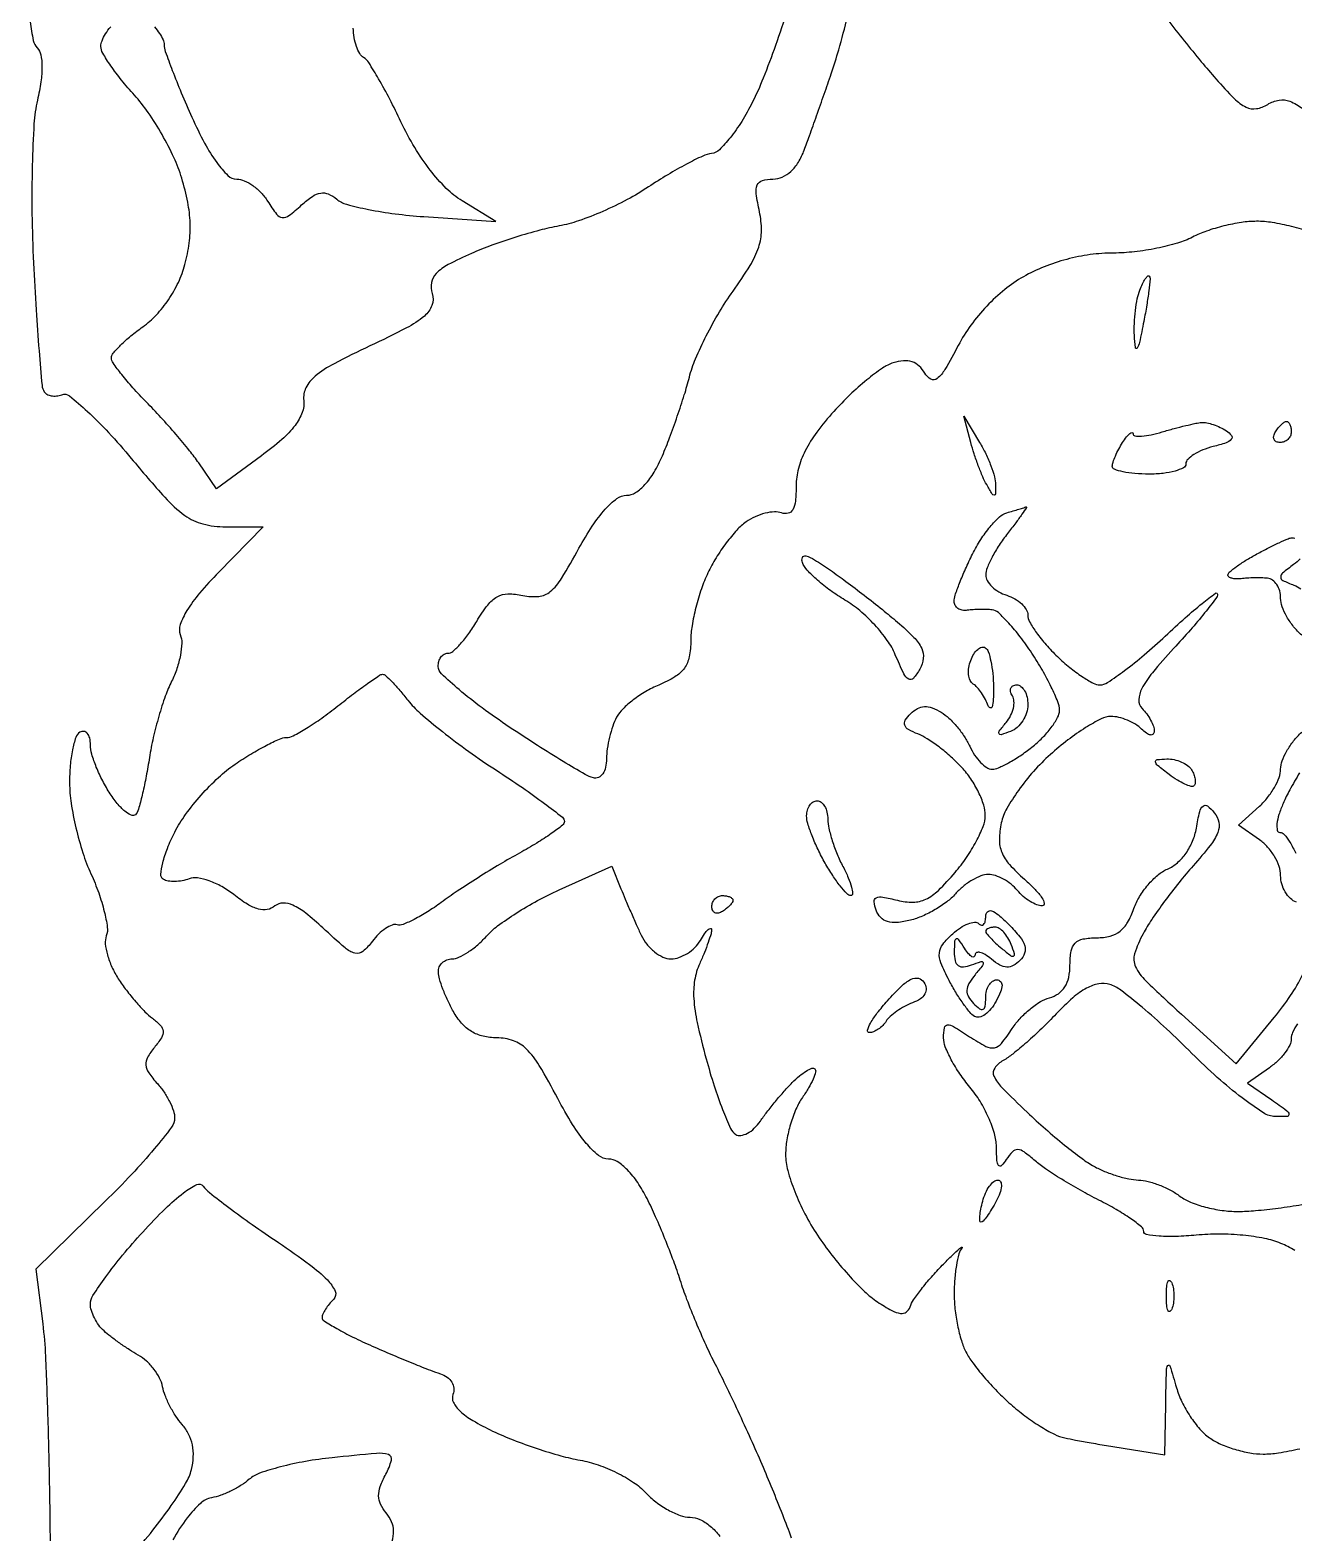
# Model space of a CAD drawing. Extents: x 0 to 102, y 0 to 135.
# Drawn here: x 58.06 to 68.21, y 90.14 to 102.21 of the extents above; entities that cross this region are included whole.
import ezdxf

# ---------------------------------------------------------------- set-up
doc = ezdxf.new("R2010")
doc.units = 0
doc.header["$MEASUREMENT"] = 0

msp = doc.modelspace()

# ---------------------------------------------------------------- linework, layer by layer
for points in [[(64.140188, 102.370387, -0.009469), (64.045718, 102.086085, -0.00959), (63.946752, 101.822301, -0.021834), (63.859668, 101.628218, -0.02263), (63.774383, 101.475991, -0.029128), (63.681978, 101.344947, -0.029553), (63.59487, 101.247904, -0.166235), (63.533044, 101.217981, 0.078828), (63.461447, 101.197499, 0.01267), (63.330948, 101.132633, 0.013734), (63.180021, 101.047397, 0.011672), (63.025444, 100.949424, -0.025426), (62.855529, 100.848169, -0.01877), (62.658269, 100.753116, -0.019068), (62.464569, 100.677236, -0.039782), (62.3079, 100.636277, 0.020911), (62.152036, 100.601749, 0.010998), (61.96143, 100.546564, 0.010923), (61.768353, 100.481366, 0.016507), (61.603627, 100.415475, 0.016946), (61.416568, 100.325711, 0.079314), (61.321049, 100.254653, 0.149955), (61.283389, 100.181462, 0.12181), (61.289137, 100.093026, -0.168853), (61.286555, 99.998182, -0.128433), (61.225953, 99.912797, -0.055591), (61.082248, 99.817196, -0.009568), (60.788054, 99.672601, 0.010743), (60.499902, 99.530134, 0.052164), (60.348083, 99.429602, 0.104487), (60.27468, 99.337606, 0.146419), (60.256544, 99.234708, -0.12076), (60.244413, 99.137417, -0.072543), (60.187374, 99.035262, -0.050544), (60.081091, 98.92233, -0.020673), (59.916228, 98.790807), (59.554957, 98.526268), (59.413123, 98.732984, 0.019455), (59.339405, 98.831941, 0.007709), (59.230866, 98.962229, 0.007616), (59.109227, 99.099461, 0.009473), (58.991844, 99.22311, -0.011529), (58.884804, 99.336797, -0.015929), (58.794487, 99.443942, -0.012485), (58.725495, 99.53592, -0.155892), (58.7124, 99.576899, -0.177759), (58.726063, 99.614115, -0.021473), (58.786332, 99.679249, -0.023376), (58.867692, 99.752719, -0.017243), (58.964085, 99.826494, 0.049783), (59.073317, 99.921962, 0.03973), (59.170948, 100.044277, 0.039087), (59.249601, 100.182904, 0.043757), (59.302295, 100.32704, 0.032562), (59.336833, 100.49925, 0.042446), (59.344541, 100.659747, 0.039806), (59.324969, 100.827101, 0.024112), (59.276719, 101.020735, 0.035455), (59.214398, 101.184662, 0.021199), (59.118702, 101.370023, 0.021166), (59.007187, 101.547382, 0.034173), (58.896209, 101.686904, -0.015283), (58.793428, 101.806556, -0.019535), (58.706645, 101.923099, -0.017774), (58.642517, 102.024155, -0.133258), (58.6278, 102.078395, -0.09853), (58.636742, 102.123329, -0.04148), (58.665077, 102.178324, -0.038942), (58.706144, 102.233884, -0.040949)], [(58.05923, 102.275866, 0.016485), (58.084558, 102.124344, 0.147764), (58.116044, 102.065596, -0.149943), (58.145135, 102.010757, -0.046455), (58.154302, 101.916755, -0.037331), (58.145667, 101.794029, -0.020859), (58.117877, 101.646826, 0.042034), (58.090233, 101.456569, 0.009002), (58.076122, 101.122896, 0.009346), (58.073959, 100.734569, 0.008785), (58.086124, 100.338329, 0.003416), (58.106878, 99.962007, 0.005165), (58.130562, 99.634792, 0.002151), (58.154867, 99.355771, 0.116114), (58.171601, 99.305674, 0.133779), (58.194099, 99.284663, 0.078932), (58.229143, 99.272748, 0.069242), (58.270982, 99.271412, 0.062123), (58.313259, 99.28133, -0.263549), (58.374568, 99.271382, -0.016314), (58.51976, 99.14687, -0.02075), (58.689624, 98.977824, -0.0136), (58.871545, 98.770035, 0.009207), (59.140532, 98.457298, 0.053741), (59.301409, 98.311967, 0.09423), (59.44664, 98.243703, 0.062953), (59.629409, 98.2206), (59.932029, 98.2206), (59.572972, 97.854748, 0.017551), (59.420263, 97.687814, 0.03859), (59.318594, 97.547987, 0.052336), (59.264416, 97.434955, 0.179078), (59.265379, 97.354783, -0.100641), (59.276788, 97.286601, -0.03739), (59.266106, 97.189483, -0.035192), (59.238189, 97.082233, -0.0356), (59.195587, 96.980386, 0.031731), (59.145001, 96.862028, 0.014301), (59.093161, 96.701224, 0.014093), (59.04792, 96.527727, 0.018675), (59.017174, 96.367469, -0.008879), (58.991689, 96.218965, -0.010806), (58.962364, 96.08093, -0.009462), (58.933134, 95.966391, -0.071317), (58.91085, 95.915285, -0.341721), (58.879796, 95.903644, -0.09013), (58.829512, 95.929801, -0.054121), (58.767387, 95.989751, -0.028055), (58.702999, 96.076416, -0.025719), (58.642221, 96.1798, -0.02393), (58.590765, 96.291355, -0.024673), (58.554717, 96.394904, -0.070622), (58.543757, 96.470143, 0.055576), (58.537435, 96.52503, 0.119556), (58.518512, 96.56287, 0.188809), (58.490688, 96.577923, 0.170688), (58.4586, 96.5709, 0.176402), (58.425858, 96.529403, 0.029549), (58.399397, 96.429822, 0.029243), (58.381337, 96.30365, 0.022239), (58.375858, 96.164057, 0.036825), (58.388724, 96.001241, 0.019789), (58.427198, 95.803374, 0.019605), (58.48264, 95.603686, 0.028973), (58.548023, 95.434089, -0.020895), (58.609759, 95.281346, -0.025035), (58.654442, 95.132836, -0.02497), (58.679082, 95.006264, -0.127877), (58.671146, 94.935719, 0.118429), (58.662928, 94.873176, 0.042131), (58.680008, 94.784039, 0.038939), (58.716105, 94.685571, 0.036917), (58.767574, 94.592029, 0.018439), (58.832093, 94.500439, 0.01528), (58.907206, 94.407764, 0.015553), (58.981356, 94.327009, 0.039549), (59.04125, 94.274705, -0.042326), (59.105972, 94.217549, -0.1756), (59.126661, 94.170607, -0.158518), (59.113475, 94.118297, -0.032854), (59.057081, 94.040468, 0.044604), (59.002265, 93.960955, 0.150612), (58.988926, 93.900004, 0.132418), (59.011567, 93.837362, 0.031368), (59.081424, 93.749702, -0.035577), (59.134457, 93.681992, -0.03226), (59.179293, 93.605261, -0.03377), (59.210336, 93.53118, -0.08251), (59.22, 93.473016, -0.164358), (59.195417, 93.400252, -0.010996), (59.056288, 93.225931, -0.014904), (58.876182, 93.022802, -0.010557), (58.662681, 92.805388), (58.105362, 92.261321), (58.160503, 91.819988, -0.02016), (58.182263, 91.561491, -0.003298), (58.200885, 91.059409, -0.003627), (58.214622, 90.467941, -0.003191), (58.220541, 89.850528, 0.002655)], [(59.057059, 102.234838, -0.036562), (59.098123, 102.182106, -0.039119), (59.126645, 102.131156, -0.108458), (59.1354, 102.09127, 0.086112), (59.144884, 102.036609, 0.00562), (59.200922, 101.885369, 0.008036), (59.273015, 101.705992, 0.005904), (59.358453, 101.509429, 0.017289), (59.46085, 101.300874, 0.034096), (59.558718, 101.144476, 0.042207), (59.647558, 101.041468, 0.196148), (59.718803, 101.0124, -0.104345), (59.779418, 100.999611, -0.051182), (59.848269, 100.960358, -0.047634), (59.914239, 100.903008, -0.050476), (59.966739, 100.835237, 0.021757), (60.038567, 100.730641, 0.206265), (60.084704, 100.704304, 0.195053), (60.137034, 100.718978, 0.019231), (60.239303, 100.804613, -0.032491), (60.326195, 100.873539, -0.110945), (60.392683, 100.900455, -0.144507), (60.453969, 100.892856, -0.070703), (60.521616, 100.851237, 0.107862), (60.601182, 100.810033, 0.016317), (60.776766, 100.768864, 0.017652), (60.990588, 100.733837, 0.014446), (61.221153, 100.711126), (61.8003, 100.67093), (61.529655, 100.837804, -0.056862), (61.401909, 100.938207, -0.032909), (61.272165, 101.08457, -0.029805), (61.148234, 101.265761, -0.024611), (61.037861, 101.472148, 0.009073), (60.947377, 101.654768, 0.012166), (60.858393, 101.816689, 0.009376), (60.778957, 101.947546, 0.113709), (60.737456, 101.988603, -0.12493), (60.70677, 102.020334, -0.045465), (60.680541, 102.077646, -0.041575), (60.662078, 102.1484, -0.038735), (60.654997, 102.222943, 0.118572)], [(68.349367, 100.584625, 0.020685), (68.191133, 100.631312, 0.020965), (68.035771, 100.663392, 0.040927), (67.90978, 100.673479, 0.037277), (67.787989, 100.664152, 0.022731), (67.646442, 100.635987, 0.022724), (67.507919, 100.595056, 0.037012), (67.39538, 100.546579, -0.048633), (67.274815, 100.497928, -0.021912), (67.109038, 100.456915, -0.021449), (66.928791, 100.428599, -0.027353), (66.76088, 100.418808, 0.033008), (66.573701, 100.405771, 0.030381), (66.384493, 100.36815, 0.030564), (66.202441, 100.308198, 0.034545), (66.036647, 100.228458, 0.041055), (65.88677, 100.126049, 0.032509), (65.742664, 99.992743, 0.032054), (65.614823, 99.839489, 0.036451), (65.513557, 99.677347, -0.010135), (65.406921, 99.484759, -0.088345), (65.344015, 99.410403, -0.307905), (65.293756, 99.405614, -0.140464), (65.244655, 99.454332, 0.078889), (65.199391, 99.511741, 0.107016), (65.142681, 99.545157, 0.098522), (65.073562, 99.55369, 0.058506), (64.991776, 99.537923, 0.075352), (64.904785, 99.495067, 0.01931), (64.779259, 99.400277, 0.019222), (64.642808, 99.27967, 0.018453), (64.514081, 99.147344, 0.023877), (64.377216, 98.980487, 0.042631), (64.28391, 98.829662, 0.051553), (64.229689, 98.688102, 0.065788), (64.2114, 98.549705, -0.023748), (64.205601, 98.42767, -0.100072), (64.184434, 98.357875, -0.210749), (64.147179, 98.328875, -0.154316), (64.094212, 98.332067, 0.106474), (64.037267, 98.340921, 0.047924), (63.962133, 98.329284, 0.04448), (63.882044, 98.301103, 0.045974), (63.809141, 98.259446, 0.055973), (63.735028, 98.19407, 0.023309), (63.650057, 98.091015, 0.02271), (63.568456, 97.971097, 0.027262), (63.503329, 97.851192, 0.028158), (63.450502, 97.721486, 0.020383), (63.405917, 97.571915, 0.020692), (63.375168, 97.42591, 0.041571), (63.3654, 97.308628, -0.047466), (63.35288, 97.177045, -0.108542), (63.31373, 97.085963, -0.101333), (63.238009, 97.015898, -0.038005), (63.108367, 96.950261, 0.034572), (63.004001, 96.898316, 0.03036), (62.902936, 96.830408, 0.031589), (62.819182, 96.757616, 0.075329), (62.769967, 96.691759, 0.03958), (62.738773, 96.620433, 0.023381), (62.712502, 96.531225, 0.023299), (62.694496, 96.439122, 0.036634), (62.6886, 96.358759, -0.054584), (62.68105, 96.289805, -0.096497), (62.658287, 96.237507, -0.136135), (62.623921, 96.20872, -0.1716), (62.58285, 96.205147, -0.06813), (62.516604, 96.232313, -0.004625), (62.340935, 96.336296, -0.006559), (62.133574, 96.465387, -0.00487), (61.90781, 96.6132, -0.011835), (61.68957, 96.766741, -0.017202), (61.505232, 96.913133, -0.012827), (61.362568, 97.04112, -0.202002), (61.33676, 97.09965, -0.074034), (61.34209, 97.140057, -0.089464), (61.358963, 97.174336, -0.102497), (61.384519, 97.197237, -0.132359), (61.414817, 97.2054, 0.182546), (61.454751, 97.220482, 0.028635), (61.515645, 97.28066, 0.028657), (61.582186, 97.363492, 0.021478), (61.645977, 97.461604, -0.02918), (61.734078, 97.592644, -0.10245), (61.810358, 97.659056, -0.126741), (61.897239, 97.682171, -0.056083), (62.016183, 97.669737, 0.07838), (62.143825, 97.6621, 0.151484), (62.23726, 97.701313, 0.081393), (62.327917, 97.806716, 0.012367), (62.467102, 98.048034, -0.02061), (62.574128, 98.226723, -0.037812), (62.677634, 98.361071, -0.047454), (62.772279, 98.448174, -0.163711), (62.850231, 98.4744, 0.143378), (62.922236, 98.495481, 0.066457), (62.997317, 98.559023, 0.051895), (63.070702, 98.659244, 0.03076), (63.137433, 98.79165, 0.011545), (63.195416, 98.935881, 0.007136), (63.257199, 99.107862, 0.007156), (63.313407, 99.2796, 0.01276), (63.353986, 99.422615, -0.037929), (63.403742, 99.56942, -0.016887), (63.490127, 99.754658, -0.016603), (63.595198, 99.945472, -0.021569), (63.704511, 100.11244, 0.017592), (63.841738, 100.318451, 0.057773), (63.910812, 100.466314, 0.078767), (63.932915, 100.599554, 0.055905), (63.917085, 100.750475, -0.018846), (63.890988, 100.895105, -0.133877), (63.899814, 100.965154, -0.231724), (63.940289, 101.000932, -0.067216), (64.025214, 101.0124, 0.105173), (64.100064, 101.028321, 0.08208), (64.169638, 101.074196, 0.069866), (64.229743, 101.147836, 0.048051), (64.276585, 101.24505, 0.00229), (64.31854, 101.360554, 0.000883), (64.375736, 101.52119, 0.000874), (64.437146, 101.695599, 0.001079), (64.493755, 101.8584, 0.015064), (64.553312, 102.049335, 0.005732), (64.625223, 102.318819, 0.00567)], [(67.19557, 102.290136, 0.004013), (67.328738, 102.121934, 0.004009), (67.465162, 101.955188, 0.0067), (67.58291, 101.817401, 0.015238), (67.730873, 101.658893, 0.082785), (67.825917, 101.590447, 0.155407), (67.907981, 101.577995, 0.100457), (67.998719, 101.611942, -0.097594), (68.090109, 101.646726, -0.137048), (68.176464, 101.637774, -0.077821), (68.279572, 101.577219, -0.016253)], [(68.2722, 97.35193, -0.045548), (68.207458, 97.418474, -0.040091), (68.152703, 97.498426, -0.042197), (68.11509, 97.579155, -0.088144), (68.103, 97.647202, 0.067682), (68.095081, 97.705438, 0.078284), (68.071936, 97.756365, 0.089818), (68.037613, 97.792334, 0.134596), (67.99725, 97.807624, 0.017614), (67.949103, 97.810481, 0.010398), (67.8915, 97.810669, 0.010396), (67.833899, 97.80846, 0.017506), (67.78575, 97.803915, -0.038611), (67.745242, 97.801809, -0.061945), (67.711064, 97.806938, -0.087037), (67.687982, 97.817984, -0.242287), (67.68, 97.83349, -0.223293), (67.69076, 97.856381, -0.015586), (67.748341, 97.90115, -0.019732), (67.823512, 97.951508, -0.013428), (67.91265, 98.003011, -0.00717), (68.005355, 98.051597, -0.009401), (68.091456, 98.093145, -0.007278), (68.164279, 98.125338, -0.083481), (68.19465, 98.132613, -0.091314), (68.217499, 98.130006, -0.041008)], [(68.259625, 97.963168, -0.04064), (68.207435, 97.917757, 0.012283), (68.118085, 97.8485, 0.227507), (68.103278, 97.817004, 0.2874), (68.120239, 97.790405, 0.018401), (68.20875, 97.752291, -0.065711), (68.265355, 97.72129, -0.061792)], [(68.2299, 95.205594, -0.101837), (68.181374, 95.236655, -0.06679), (68.140277, 95.289059, -0.063255), (68.112478, 95.353843, -0.069861), (68.103, 95.421348, 0.084479), (68.090639, 95.493985, 0.0495), (68.053284, 95.574155, 0.047731), (67.998504, 95.649232, 0.05858), (67.933755, 95.70695), (67.764509, 95.825494), (67.933755, 95.978659, 0.041379), (67.998516, 96.047825, 0.03767), (68.053284, 96.128831, 0.039773), (68.091034, 96.20908, 0.090293), (68.103, 96.2748, -0.090276), (68.114963, 96.340517, -0.039776), (68.152703, 96.420757, -0.037673), (68.207456, 96.50175, -0.04139), (68.2722, 96.5709, 0.065029)], [(68.254721, 96.245625, 0.010292), (68.176274, 96.108635, 0.022414), (68.123099, 95.99985, 0.025614), (68.089645, 95.910597, 0.04847), (68.073605, 95.835541, 0.076192), (68.075566, 95.784514, 0.359455), (68.096538, 95.7672, -0.222988), (68.13113, 95.750965, -0.033982), (68.176943, 95.687503, -0.032568), (68.223968, 95.599808, -0.022923)], [(68.215672, 92.4108, 0.038466), (68.104888, 92.467018, 0.049892), (67.97399, 92.506507, 0.024066), (67.80051, 92.53187, 0.02303), (67.610079, 92.541591, 0.025191), (67.42522, 92.533188, -0.015567), (67.263413, 92.522711, -0.026078), (67.127168, 92.525247, -0.024457), (67.02476, 92.537561, -0.365661), (67.0032, 92.563099, 0.226233), (66.985831, 92.599522, 0.01774), (66.897582, 92.665966, 0.021399), (66.781405, 92.739957, 0.01461), (66.64365, 92.814338, -0.011244), (66.494758, 92.893441, -0.010223), (66.344711, 92.981617, -0.010293), (66.213774, 93.065973, -0.032198), (66.130885, 93.129943, 0.021253), (66.042476, 93.201312, 0.148038), (65.990747, 93.219769, 0.215884), (65.94802, 93.202878, 0.051318), (65.899531, 93.141236, -0.048248), (65.861336, 93.092064, -0.460451), (65.837984, 93.093211, -0.152289), (65.82344, 93.132268, -0.01212), (65.820095, 93.243859, 0.070624), (65.804634, 93.348465, 0.032878), (65.757052, 93.477419, 0.03175), (65.688348, 93.608524, 0.038352), (65.6073, 93.721372, -0.025746), (65.526352, 93.828291, -0.026747), (65.457928, 93.94165, -0.027692), (65.409746, 94.045553, -0.094995), (65.3958, 94.118292, -0.040739), (65.402385, 94.198974, -0.355844), (65.427432, 94.221128, -0.147774), (65.475116, 94.208801, -0.008409), (65.605041, 94.126759, 0.020791), (65.736198, 94.048414, 0.173571), (65.803458, 94.03803, 0.179427), (65.860847, 94.072871, 0.022518), (65.947381, 94.192793, -0.041161), (66.010491, 94.273721, -0.034013), (66.089927, 94.348951, -0.035275), (66.172857, 94.408116, -0.073479), (66.24574, 94.439143, 0.087108), (66.317773, 94.47214, 0.101806), (66.369755, 94.526336, 0.088888), (66.400731, 94.602926, 0.051801), (66.411, 94.70178, -0.041984), (66.420534, 94.815124, -0.15356), (66.452961, 94.878555, -0.155943), (66.515512, 94.911446, -0.043701), (66.626901, 94.9212, 0.061189), (66.733318, 94.934272, 0.106062), (66.812965, 94.973315, 0.097142), (66.874077, 95.044415, 0.045255), (66.92451, 95.155589, -0.052565), (66.96967, 95.251399, -0.040077), (67.037625, 95.345466, -0.041086), (67.11664, 95.424095, -0.071851), (67.194843, 95.472839, 0.077794), (67.274039, 95.52351, 0.058446), (67.343097, 95.600743, 0.055479), (67.395614, 95.696427, 0.055031), (67.425984, 95.801576, -0.013753), (67.45262, 95.933841, -0.160282), (67.479552, 95.978356, -0.359247), (67.514762, 95.979028, -0.052112), (67.56993, 95.925013, -0.127222), (67.605957, 95.848237, -0.142025), (67.598098, 95.767054, -0.072788), (67.537804, 95.662717, -0.015003), (67.40073, 95.49975, 0.013352), (67.287419, 95.365934, 0.010262), (67.170721, 95.214131, 0.010399), (67.067402, 95.067577, 0.024185), (66.997756, 94.952673, 0.047676), (66.929991, 94.79296, 0.190076), (66.937259, 94.68882, 0.090563), (67.019482, 94.575092, 0.006482), (67.305473, 94.308013), (67.745534, 93.907606), (68.051167, 94.280591, 0.022895), (68.182868, 94.457224, 0.034981), (68.278618, 94.622541, 0.04125)], [(64.175382, 90.100882, 0.003828), (64.103657, 90.288028, 0.00381), (64.020909, 90.494445, 0.004311), (63.9383, 90.6912, 0.004437), (63.848915, 90.894074, 0.003184), (63.745589, 91.119223, 0.003215), (63.64447, 91.332326, 0.006919), (63.56325, 91.4949, -0.012611), (63.488431, 91.649026, -0.007839), (63.408112, 91.8333, -0.007863), (63.334536, 92.017709, -0.014082), (63.2808, 92.1717, 0.012442), (63.22813, 92.324243, 0.007333), (63.158036, 92.503887, 0.007333), (63.082703, 92.681399, 0.012442), (63.013832, 92.82735, 0.031402), (62.939186, 92.955172, 0.045636), (62.856859, 93.056448, 0.054847), (62.77538, 93.123346, 0.145479), (62.703879, 93.1446, -0.17374), (62.623703, 93.173327, -0.046479), (62.525972, 93.270198, -0.035747), (62.416284, 93.422082, -0.017111), (62.296698, 93.63105, 0.01271), (62.148876, 93.894714, 0.06293), (62.044498, 94.028626, 0.110199), (61.940206, 94.09452, 0.086209), (61.807918, 94.1175, -0.058066), (61.696987, 94.130426, -0.078207), (61.603553, 94.168625, -0.076695), (61.525064, 94.234372, -0.053454), (61.458416, 94.329, -0.017992), (61.41325, 94.417733, -0.018022), (61.374607, 94.509436, -0.018174), (61.346756, 94.591706, -0.065529), (61.337998, 94.64625, -0.107542), (61.345586, 94.686591, -0.102479), (61.369306, 94.720936, -0.098727), (61.405581, 94.743948, -0.092385), (61.448788, 94.752, 0.110738), (61.503512, 94.76427, 0.035584), (61.576492, 94.805312, 0.033501), (61.653672, 94.864035, 0.031828), (61.723738, 94.933489, -0.051965), (61.814177, 95.016204, -0.017454), (61.961815, 95.117658, -0.017152), (62.134135, 95.219289, -0.018802), (62.3079, 95.30559), (62.7309, 95.496201), (62.80449, 95.314451, 0.004285), (62.839057, 95.231136, 0.002385), (62.882534, 95.130174, 0.002378), (62.927507, 95.028419, 0.003849), (62.966835, 94.94235, 0.059532), (63.011991, 94.869557, 0.05631), (63.073788, 94.807915, 0.060654), (63.142081, 94.765999, 0.107744), (63.206292, 94.752, 0.084675), (63.270323, 94.762922, 0.055208), (63.338055, 94.79549, 0.053789), (63.399057, 94.843421, 0.067586), (63.443224, 94.90005, -0.017459), (63.4766, 94.953012, -0.047389), (63.50488, 94.987141, -0.155634), (63.5226, 94.996262, -0.450814), (63.532027, 94.988631, -0.083151), (63.527728, 94.953767, -0.011386), (63.505193, 94.883747, -0.012824), (63.47422, 94.801412, -0.010521), (63.437062, 94.715089, 0.066596), (63.396249, 94.580549, 0.05737), (63.389314, 94.432851, 0.03797), (63.417272, 94.239496, 0.011213), (63.489021, 93.948732, 0.011443), (63.552681, 93.733233, 0.015693), (63.620387, 93.542745, 0.012387), (63.684698, 93.389641, 0.149802), (63.726293, 93.342198, 0.177754), (63.768143, 93.333639, 0.08631), (63.820649, 93.351172, 0.0685), (63.875601, 93.391345, 0.050678), (63.924246, 93.448925, -0.014558), (63.976893, 93.521235, -0.0082), (64.04472, 93.606003, -0.008178), (64.116037, 93.689381, -0.01325), (64.179654, 93.757608, -0.023515), (64.237953, 93.811576, -0.037662), (64.292941, 93.851209, -0.0439), (64.338129, 93.873681, -0.298181), (64.361371, 93.868829, -0.273068), (64.367872, 93.843608, -0.031453), (64.347328, 93.786221, -0.030897), (64.311614, 93.715636, -0.020207), (64.262329, 93.638847, 0.051098), (64.210374, 93.545724, 0.029524), (64.166612, 93.425002, 0.02924), (64.136683, 93.297337, 0.04298), (64.1268, 93.18258, 0.066157), (64.144112, 93.052309, 0.027908), (64.199764, 92.884401, 0.026296), (64.282155, 92.704003, 0.02601), (64.383299, 92.532566, 0.019927), (64.498055, 92.373467, 0.017168), (64.630729, 92.215649, 0.017509), (64.761096, 92.080773, 0.046869), (64.865424, 91.997487, 0.018482), (64.979109, 91.928864, 0.08902), (65.050345, 91.904579, 0.197717), (65.096463, 91.915837, 0.156056), (65.127061, 91.957682, -0.069155), (65.154668, 92.013426, -0.015124), (65.217739, 92.100262, -0.015475), (65.297514, 92.197044, -0.014301), (65.385186, 92.291358, -0.0039), (65.466667, 92.372854, -0.012069), (65.523415, 92.426097, -0.081996), (65.540776, 92.437122, -0.768482), (65.54385, 92.433181, 0.097194), (65.519286, 92.382867, 0.022479), (65.499038, 92.29034, 0.022384), (65.485064, 92.179774, 0.020243), (65.4804, 92.064618, 0.028313), (65.487345, 91.942064, 0.021567), (65.508284, 91.809238, 0.021991), (65.538869, 91.686099, 0.046812), (65.575323, 91.595088, 0.042534), (65.629894, 91.50796, 0.016001), (65.720097, 91.395629, 0.015716), (65.826599, 91.27899, 0.018442), (65.934873, 91.175567, 0.02155), (66.048609, 91.08312, 0.02065), (66.171468, 90.999405, 0.021099), (66.285868, 90.934716, 0.06673), (66.3687, 90.905492, 0.005655), (66.455082, 90.888465, 0.001905), (66.58139, 90.865547, 0.001895), (66.721282, 90.841261, 0.002171), (66.85515, 90.819141), (67.1724, 90.768133), (67.18003, 91.173817, -0.001426), (67.18599, 91.448967, -0.13697), (67.197406, 91.486299, -0.638765), (67.213587, 91.4841, -0.004342), (67.266066, 91.308341, 0.043206), (67.309767, 91.194943, 0.032208), (67.376251, 91.078444, 0.032905), (67.45388, 90.976067, 0.061384), (67.531061, 90.906491, 0.049716), (67.620265, 90.856399, 0.029541), (67.73474, 90.81419, 0.029347), (67.85507, 90.785316, 0.044236), (67.96242, 90.7758, 0.040472), (68.0846, 90.785706, 0.014414), (68.256668, 90.81891, 0.014194)], [(68.237302, 94.23114, 0.035474), (68.19907, 94.161538, 0.108265), (68.1876, 94.109185, -0.118971), (68.17543, 94.058763, -0.043463), (68.136139, 93.996165, -0.040055), (68.079446, 93.932491, -0.038081), (68.012412, 93.877488), (67.837225, 93.754782), (68.031236, 93.618891, -0.005166), (68.151833, 93.532551, -0.18656), (68.169973, 93.504265, -0.461497), (68.156616, 93.487175, -0.015081), (68.058374, 93.485947, -0.141046), (67.966134, 93.514268, -0.017646), (67.793255, 93.635982, -0.01964), (67.594355, 93.799472, -0.015117), (67.390175, 93.992567, 0.009955), (67.186591, 94.18912, 0.012408), (66.989474, 94.363089, 0.010709), (66.81859, 94.500394, 0.087251), (66.730074, 94.546634, 0.124824), (66.641952, 94.551836, 0.078831), (66.544553, 94.516643, 0.054891), (66.432853, 94.437951, 0.022817), (66.300076, 94.309449, -0.011899), (66.184909, 94.193016, -0.011539), (66.063172, 94.080966, -0.01152), (65.951624, 93.987415, -0.04118), (65.87446, 93.935467, 0.109042), (65.806102, 93.874608, 0.271586), (65.799937, 93.810428, 0.087071), (65.863652, 93.718938, 0.007569), (66.067329, 93.519997, 0.009926), (66.214114, 93.386332, 0.009548), (66.367972, 93.256818, 0.009514), (66.507877, 93.147883, 0.033861), (66.603147, 93.086163, 0.030082), (66.687714, 93.045623, 0.021855), (66.786015, 93.0105, 0.022203), (66.882584, 92.98532, 0.044293), (66.9609, 92.975707, -0.05502), (67.037559, 92.964628, -0.029518), (67.128637, 92.935203, -0.02901), (67.219058, 92.893789, -0.040034), (67.29432, 92.845809, 0.067081), (67.378613, 92.79826, 0.030742), (67.498742, 92.758694, 0.02976), (67.632299, 92.732009, 0.036159), (67.75962, 92.723668, 0.020659), (67.902016, 92.730534, 0.009886), (68.084088, 92.750508, 0.009782), (68.273651, 92.778886, 0.013751)], [(58.879681, 89.969981, 0.015128), (59.044857, 90.163851, 0.016526), (59.193004, 90.361857, 0.016167), (59.308145, 90.538767, 0.074822), (59.355008, 90.651086, 0.050881), (59.369758, 90.752642, 0.061258), (59.362073, 90.84873, 0.064444), (59.332074, 90.936061, 0.066497), (59.281061, 91.011859, -0.036269), (59.229782, 91.07894, -0.025431), (59.181746, 91.161051, -0.02577), (59.143619, 91.24486, -0.047765), (59.122984, 91.316632, 0.073978), (59.09947, 91.384795, 0.044158), (59.053225, 91.457241, 0.043155), (58.993061, 91.522782, 0.056862), (58.927473, 91.570432, -0.014382), (58.856069, 91.61357, -0.010183), (58.778385, 91.665874, -0.010289), (58.706161, 91.718924, -0.021336), (58.652523, 91.763807, -0.050829), (58.610685, 91.810577, -0.040195), (58.575314, 91.868544, -0.041483), (58.551102, 91.928359, -0.075568), (58.5432, 91.980345, -0.145513), (58.563448, 92.048446, -0.012807), (58.666597, 92.198059, -0.015922), (58.802378, 92.372629, -0.011721), (58.963276, 92.557438, -0.012884), (59.145646, 92.747196, -0.032542), (59.290242, 92.872597, -0.045858), (59.397353, 92.939409, -0.366847), (59.449726, 92.92675, 0.068861), (59.500125, 92.874561, 0.005361), (59.654332, 92.756203, 0.007238), (59.842554, 92.619133, 0.005467), (60.05305, 92.47388, -0.01027), (60.304206, 92.296984, -0.040771), (60.446473, 92.173295, -0.084875), (60.508566, 92.083364, -0.314919), (60.4972, 92.01916, 0.026112), (60.461681, 91.979724, 0.028717), (60.43166, 91.937987, 0.029854), (60.410441, 91.899735, 0.112156), (60.4044, 91.873141, 0.257726), (60.419814, 91.845224, 0.010388), (60.522443, 91.783555, 0.015966), (60.652242, 91.714593, 0.010374), (60.80625, 91.642898, 0.003533), (60.970851, 91.571772, 0.003756), (61.133127, 91.50444, 0.003578), (61.273622, 91.448547, 0.017283), (61.354724, 91.420139, -0.078587), (61.408781, 91.393411, -0.102731), (61.446272, 91.353166, -0.113885), (61.462244, 91.304719, -0.115022), (61.455283, 91.254362, 0.213398), (61.458719, 91.190895, 0.088069), (61.511975, 91.120876, 0.054212), (61.615621, 91.044262, 0.020897), (61.773959, 90.96053, 0.018486), (61.938264, 90.889571, 0.012363), (62.130962, 90.820105, 0.012459), (62.321323, 90.761981, 0.023841), (62.4771, 90.726531, -0.040487), (62.620319, 90.688889, -0.030256), (62.770824, 90.625533, -0.03091), (62.906141, 90.547924, -0.059052), (63.00181, 90.46726, 0.040742), (63.085732, 90.391088, 0.036864), (63.183643, 90.326674, 0.038844), (63.280349, 90.282258, 0.088456), (63.359188, 90.2682, -0.109888), (63.439256, 90.250388, -0.067576), (63.520779, 90.197819, -0.056822), (63.59822, 90.114622, -0.039724)], [(60.966587, 90.075586, 0.080589), (60.978801, 90.159451, 0.101126), (60.962921, 90.231214, 0.068453), (60.918567, 90.302587, -0.062143), (60.873587, 90.372979, -0.109586), (60.858187, 90.439907, -0.091354), (60.871482, 90.5154, -0.033728), (60.916114, 90.614288, 0.053881), (60.961212, 90.725984, 0.408173), (60.936558, 90.771222, 0.096885), (60.841694, 90.781084, 0.00364), (60.484225, 90.74635, 0.017613), (60.270648, 90.71639, 0.020122), (60.069103, 90.672414, 0.019715), (59.902607, 90.621914, 0.097905), (59.81859, 90.572788, -0.04122), (59.755243, 90.525436, -0.026256), (59.674751, 90.480729, -0.026331), (59.590584, 90.444959, -0.043625), (59.5161, 90.424984, 0.145931), (59.426317, 90.379982, 0.041899), (59.321191, 90.263124, 0.032514), (59.204427, 90.08639, 0.015422)]]:
    msp.add_lwpolyline(points, format="xyb")
for points in [[(67.047031, 100.233499, -0.213172), (67.054068, 100.212697, -0.006007), (67.043852, 100.11658, -0.011261), (67.027624, 100.001783, -0.007383), (67.004009, 99.8703, -0.004138), (66.969498, 99.700707, -0.095905), (66.950378, 99.655516, -0.699101), (66.935868, 99.659081, -0.016639), (66.928329, 99.757631, -0.022268), (66.928469, 99.854131, -0.017982), (66.936954, 99.957434, -0.018343), (66.951742, 100.052338, -0.043813), (66.971351, 100.120829, -0.019454), (66.993226, 100.17181, -0.036833), (67.015342, 100.210631, -0.05153), (67.034651, 100.233816, -0.422186)], [(65.685373, 98.8974, -0.023352), (65.73418, 98.807111, -0.021911), (65.775496, 98.710751, -0.022484), (65.804508, 98.622105, -0.067094), (65.81323, 98.559, -0.009516), (65.812061, 98.484486, -0.404083), (65.801618, 98.4744, -0.26365), (65.785948, 98.48328, -0.006201), (65.741861, 98.559, -0.027041), (65.710377, 98.622422, -0.011368), (65.674688, 98.710751, -0.011209), (65.640722, 98.807129, -0.014326), (65.614004, 98.8974), (65.557942, 99.1089)], [(67.4685, 99.058033, -0.0691), (67.508948, 99.0553, -0.029098), (67.561674, 99.04107, -0.028103), (67.617111, 99.019057, -0.032687), (67.666889, 98.991893, -0.089287), (67.707057, 98.954997, -0.349027), (67.706368, 98.923571, -0.139637), (67.664297, 98.894801, -0.019107), (67.561139, 98.864677, 0.03344), (67.477086, 98.837497, 0.045494), (67.40609, 98.801384, 0.053571), (67.356596, 98.762293, 0.201474), (67.3416, 98.726588, -0.280398), (67.322108, 98.694564, -0.05105), (67.254621, 98.667978, -0.041844), (67.158961, 98.649618, -0.026502), (67.0455, 98.6436, -0.020195), (66.932097, 98.648182, -0.032818), (66.83676, 98.662238, -0.03552), (66.767509, 98.682377, -0.319555), (66.750695, 98.70705, -0.077483), (66.756479, 98.739745, -0.020703), (66.775701, 98.789138, -0.02047), (66.802514, 98.84416, -0.019837), (66.834, 98.8974, -0.019437), (66.865668, 98.94246, -0.053834), (66.892299, 98.970534, -0.178223), (66.908728, 98.976558, -0.407096), (66.917305, 98.968166, 0.370269), (66.932764, 98.950972, 0.047163), (66.98656, 98.949088, 0.037214), (67.061936, 98.959222, 0.02107), (67.15125, 98.982045, -0.006912), (67.246524, 99.009285, -0.007393), (67.34041, 99.033246, -0.007066), (67.421637, 99.051492, -0.03409)], [(68.150293, 99.0666, -0.210953), (68.164559, 99.060301, -0.081139), (68.176641, 99.041749, -0.061769), (68.184864, 99.014389, -0.042167), (68.1876, 98.982, -0.105053), (68.180742, 98.94972, -0.099167), (68.161282, 98.922251, -0.09642), (68.132207, 98.90384, -0.093332), (68.098007, 98.8974, -0.108972), (68.067979, 98.904023, -0.182303), (68.050091, 98.922251, -0.161196), (68.047459, 98.949674, -0.082592), (68.0607, 98.982, -0.029505), (68.083457, 99.014383, -0.035638), (68.108586, 99.041749, -0.038439), (68.132465, 99.061055, -0.151918)], [(66.05759, 98.379986, -0.719332), (66.06148, 98.375065, -0.007218), (66.025358, 98.321438, -0.009735), (65.974903, 98.251752, -0.005094), (65.90954, 98.166891, 0.021712), (65.842425, 98.073494, 0.023667), (65.785706, 97.977211, 0.024011), (65.74536, 97.890843, 0.09756), (65.7342, 97.834192, 0.133311), (65.74668, 97.788216, 0.068214), (65.783902, 97.740878, 0.060216), (65.838692, 97.699403, 0.05514), (65.9034, 97.6707, -0.052948), (65.968113, 97.642333, -0.058977), (66.022897, 97.60182, -0.067289), (66.060166, 97.555909, -0.137733), (66.0726, 97.511627, 0.130039), (66.087082, 97.456887, 0.025574), (66.142301, 97.370431, 0.02555), (66.219042, 97.273689, 0.021281), (66.309879, 97.178928, 0.020237), (66.408405, 97.0919, 0.024114), (66.508227, 97.018378, 0.023919), (66.596874, 96.965386, 0.123358), (66.651904, 96.9516, 0.149157), (66.713038, 96.970252, 0.012562), (66.849071, 97.066831, 0.015819), (67.007755, 97.193622, 0.011562), (67.176024, 97.343877, -0.006663), (67.336943, 97.490426, -0.012292), (67.472208, 97.604541, -0.008249), (67.579954, 97.688112, -0.617933), (67.5954, 97.680387, -0.165194), (67.583439, 97.645173, -0.005631), (67.491964, 97.528786, -0.010049), (67.378205, 97.393035, -0.006783), (67.243278, 97.242612, 0.012314), (67.073604, 97.04919, 0.052388), (66.98805, 96.921628, 0.109077), (66.963077, 96.830971, 0.212334), (66.989478, 96.762282, -0.03824), (67.027103, 96.718415, -0.034842), (67.058918, 96.667991, -0.036644), (67.080902, 96.618756, -0.086891), (67.0878, 96.57936, -0.186338), (67.07887, 96.55623, -0.255088), (67.05819, 96.549045, -0.116259), (67.025624, 96.562684, -0.039343), (66.98628, 96.59628, 0.059869), (66.936781, 96.635159, 0.039047), (66.871875, 96.667979, 0.038985), (66.802473, 96.690376, 0.058627), (66.739375, 96.6978, 0.11825), (66.662381, 96.679333, 0.022709), (66.536611, 96.607951, 0.023042), (66.39438, 96.509026, 0.019444), (66.253272, 96.39193, 0.02804), (66.118942, 96.257003, 0.026044), (65.996988, 96.104651, 0.026978), (65.903005, 95.957708, 0.074857), (65.859273, 95.84348, 0.049845), (65.843662, 95.7102, 0.101921), (65.863059, 95.607206, 0.086474), (65.924454, 95.509672, 0.028764), (66.045047, 95.390624, -0.019223), (66.130305, 95.309609, -0.044775), (66.185857, 95.24133, -0.102345), (66.204135, 95.196803, -0.461139), (66.188709, 95.177673, -0.103211), (66.144659, 95.185583, -0.042741), (66.090402, 95.213062, -0.039918), (66.035347, 95.253543, -0.041087), (65.988, 95.3019, 0.052367), (65.938266, 95.350458, 0.042585), (65.876088, 95.391523, 0.044188), (65.811504, 95.419612, 0.080656), (65.754914, 95.4288, 0.092837), (65.696193, 95.417802, 0.040403), (65.624486, 95.383071, 0.038161), (65.552115, 95.332694, 0.041366), (65.490323, 95.273128, -0.050847), (65.421735, 95.209468, -0.029357), (65.327942, 95.146962, -0.029076), (65.225379, 95.094733, -0.042769), (65.12967, 95.06223, -0.034736), (65.021283, 95.04335, -0.097014), (64.944774, 95.050286, -0.133856), (64.891145, 95.083163, -0.097381), (64.853764, 95.142713, -0.06337), (64.837377, 95.209725, -0.323109), (64.855095, 95.241271, -0.154445), (64.906667, 95.247882, -0.016739), (65.025424, 95.222268, 0.062488), (65.151171, 95.206967, 0.11189), (65.252092, 95.230232, 0.081548), (65.353572, 95.301485, 0.022027), (65.488242, 95.445507, 0.027594), (65.579997, 95.565548, 0.027487), (65.658103, 95.695115, 0.028584), (65.713395, 95.815555, 0.088711), (65.730762, 95.902896, 0.082887), (65.718557, 95.985851, 0.036013), (65.676728, 96.089531, 0.034371), (65.615291, 96.195798, 0.038646), (65.541987, 96.288294, 0.023248), (65.456634, 96.372209, 0.019693), (65.359139, 96.452844, 0.02015), (65.264334, 96.519297, 0.051208), (65.189441, 96.557221, -0.03436), (65.113265, 96.592628, -0.181329), (65.083807, 96.627023, -0.231132), (65.087992, 96.666814, -0.056637), (65.130182, 96.719822, -0.070633), (65.18535, 96.761272, -0.114736), (65.241509, 96.777109, -0.102092), (65.303577, 96.767278, -0.047737), (65.376979, 96.731279, -0.051863), (65.438854, 96.68375, -0.028451), (65.504426, 96.614103, -0.028052), (65.563586, 96.535025, -0.039764), (65.606211, 96.45823, 0.040003), (65.645214, 96.388041, 0.046496), (65.693223, 96.328683, 0.052543), (65.742635, 96.287669, 0.148019), (65.785152, 96.2748, 0.104705), (65.835788, 96.285521, 0.021542), (65.918029, 96.326306, 0.021785), (66.01115, 96.383018, 0.018986), (66.103491, 96.45014, 0.031073), (66.188801, 96.526277, 0.034428), (66.26092, 96.60998, 0.036787), (66.311489, 96.689078, 0.124458), (66.3264, 96.748054, 0.09612), (66.313318, 96.815473, 0.017092), (66.260969, 96.933494, 0.017926), (66.188933, 97.069362, 0.015312), (66.103658, 97.207214, 0.016834), (66.011451, 97.336846, 0.022321), (65.918584, 97.447872, 0.02049), (65.835476, 97.531518, 0.161887), (65.786408, 97.553824, 0.020145), (65.742611, 97.556691, 0.010904), (65.688598, 97.556869, 0.010846), (65.633516, 97.554653, 0.01681), (65.58615, 97.550115, -0.079061), (65.545755, 97.551273, -0.101714), (65.511464, 97.565336, -0.116295), (65.488643, 97.589965, -0.129665), (65.4804, 97.621214, -0.081561), (65.488493, 97.670495, -0.011384), (65.52389, 97.767983, -0.012767), (65.571763, 97.882301, -0.010523), (65.62845, 98.001728, -0.026841), (65.694455, 98.117577, -0.030017), (65.770287, 98.221241, -0.031374), (65.844753, 98.300486, -0.119198), (65.9034, 98.333792, 0.001329), (65.95399, 98.348441, 0.001642), (66.00104, 98.362368, 0.001347), (66.040491, 98.374304, 0.012183)], [(64.486962, 97.871768, -0.008221), (64.61108, 97.782622, -0.004686), (64.758261, 97.671042, -0.004679), (64.904339, 97.555927, -0.007725), (65.025293, 97.455648, -0.020054), (65.157747, 97.332806, -0.084945), (65.219795, 97.244678, -0.141386), (65.232841, 97.165379, -0.098404), (65.204646, 97.078566, -0.045476), (65.153362, 97.00378, -0.367561), (65.115425, 96.997098, -0.151714), (65.076345, 97.039937, -0.010098), (65.007939, 97.193851, 0.055692), (64.943942, 97.308452, 0.030972), (64.842905, 97.432761, 0.030505), (64.72365, 97.547338, 0.042865), (64.603491, 97.632889, -0.022803), (64.487957, 97.708359, -0.024443), (64.382532, 97.792419, -0.024969), (64.299729, 97.87302, -0.095927), (64.261867, 97.933724, -0.189719), (64.262213, 97.974095, -0.380929), (64.288665, 97.987178, -0.073202), (64.359284, 97.956086, -0.011386)], [(65.730105, 97.250231, -0.177226), (65.754729, 97.218919, -0.027256), (65.775502, 97.141178, -0.027598), (65.790522, 97.042749, -0.02081), (65.796497, 96.933467, -0.013843), (65.795036, 96.833812, -0.057307), (65.785645, 96.77443, -0.427112), (65.770857, 96.766501, -0.231603), (65.754472, 96.7824, 0.034715), (65.731502, 96.834582, 0.029029), (65.70027, 96.886436, 0.030014), (65.665979, 96.930605, 0.067594), (65.634049, 96.958364, -0.146581), (65.609471, 96.987601, -0.074916), (65.597107, 97.034375, -0.064157), (65.598194, 97.090732, -0.054802), (65.613299, 97.148228, -0.046633), (65.638581, 97.199306, -0.075176), (65.669898, 97.236271, -0.107302), (65.701962, 97.253958, -0.214151)], [(60.890307, 97.0362, -0.190093), (60.913017, 97.027242, -0.011441), (60.96648, 96.974955, -0.015835), (61.028237, 96.907585, -0.010945), (61.09395, 96.827706, 0.046973), (61.191919, 96.724711, 0.011831), (61.3702, 96.576708, 0.011971), (61.582971, 96.416544, 0.011816), (61.804076, 96.266026, -0.006908), (62.01339, 96.126521, -0.010696), (62.189776, 95.999773, -0.005263), (62.333938, 95.889038, -0.230261), (62.3502, 95.855598, -0.230631), (62.335152, 95.82471, -0.012167), (62.244582, 95.757306, -0.017126), (62.128425, 95.681003, -0.011439), (61.99065, 95.601369, 0.009141), (61.83322, 95.511336, 0.006197), (61.657105, 95.40332, 0.006244), (61.489536, 95.294716, 0.01241), (61.360078, 95.203781, -0.01846), (61.250256, 95.128606, -0.024165), (61.144418, 95.068705, -0.022951), (61.053999, 95.028239, -0.161516), (61.006499, 95.025641, 0.161945), (60.966682, 95.023429, 0.053447), (60.914119, 94.995838, 0.046662), (60.858422, 94.950482, 0.03828), (60.807943, 94.892647, -0.057543), (60.731251, 94.811313, -0.245673), (60.668173, 94.797339, -0.113271), (60.588533, 94.839755, -0.0091), (60.410662, 94.99995, 0.019044), (60.272811, 95.119225, 0.061741), (60.169993, 95.182527, 0.108709), (60.090022, 95.199738, 0.173751), (60.02505, 95.17612, -0.131031), (59.96378, 95.147861, -0.110655), (59.892274, 95.151357, -0.072654), (59.805013, 95.189731, -0.026795), (59.694772, 95.267264, 0.038837), (59.598562, 95.331526, 0.042575), (59.496408, 95.377901, 0.046884), (59.403264, 95.401422, 0.130753), (59.336778, 95.394322, -0.045327), (59.280611, 95.378425, -0.04214), (59.221096, 95.372394, -0.044903), (59.1671, 95.376342, -0.098023), (59.128395, 95.390829, -0.282388), (59.109039, 95.429239, -0.039078), (59.124074, 95.521356, -0.035302), (59.161723, 95.638699, -0.022678), (59.22088, 95.768924, -0.039728), (59.308364, 95.911245, -0.02392), (59.432784, 96.065608, -0.023873), (59.572061, 96.208105, -0.038079), (59.705189, 96.31422, -0.012955), (59.832992, 96.396307, -0.016092), (59.956093, 96.465626, -0.01445), (60.061733, 96.516886, -0.106114), (60.116306, 96.5286, 0.122628), (60.170745, 96.542155, 0.015204), (60.277657, 96.603154, 0.017202), (60.40201, 96.685211, 0.013454), (60.5313, 96.7824, -0.005637), (60.656553, 96.879655, -0.008394), (60.768497, 96.961646, -0.004328), (60.864415, 97.028218, -0.15064)], [(65.983007, 96.9516, -0.173764), (66.017194, 96.939349, -0.093409), (66.046282, 96.904556, -0.073714), (66.065966, 96.852718, -0.053986), (66.0726, 96.791451, -0.079111), (66.062218, 96.726246, -0.065349), (66.031808, 96.662693, -0.066664), (65.986823, 96.61035, -0.090575), (65.933734, 96.578015, -0.012918), (65.858601, 96.551389, -0.374124), (65.841189, 96.558777, -0.284074), (65.843363, 96.580441, -0.00978), (65.898717, 96.649857, 0.05645), (65.934369, 96.704281, 0.060143), (65.956029, 96.764171, 0.067486), (65.961211, 96.820268, 0.12843), (65.94799, 96.863294, -0.078184), (65.933815, 96.897055, -0.155995), (65.935764, 96.92566, -0.185367), (65.953223, 96.944624, -0.115543)], [(67.188557, 96.356709, -0.057465), (67.247415, 96.351042, -0.05103), (67.305972, 96.332105, -0.054023), (67.355571, 96.303529, -0.096951), (67.387379, 96.269171, -0.043797), (67.406074, 96.232002, -0.055399), (67.416247, 96.194932, -0.066195), (67.417033, 96.16339, -0.171177), (67.407346, 96.143146, -0.267646), (67.38355, 96.136755, -0.038539), (67.334175, 96.154093, -0.035169), (67.273586, 96.186027, -0.023083), (67.208524, 96.230684, -0.008225), (67.114667, 96.30415, -0.185352), (67.097766, 96.333418, -0.426116), (67.111453, 96.351479, -0.02447)], [(64.3806, 96.021, -0.170265), (64.412919, 96.009666, -0.093877), (64.440502, 95.97751, -0.074587), (64.459251, 95.929584, -0.055175), (64.465721, 95.87295, 0.056093), (64.474177, 95.800126, 0.020549), (64.501739, 95.700049, 0.020068), (64.541109, 95.592186, 0.022682), (64.587604, 95.49225, -0.01857), (64.630018, 95.403011, -0.035465), (64.656151, 95.328098, -0.049433), (64.664972, 95.275437, -0.436751), (64.650533, 95.260135, -0.206301), (64.620097, 95.273583, -0.019479), (64.565775, 95.336923, -0.022395), (64.505017, 95.421106, -0.015738), (64.44405, 95.520791, -0.017852), (64.38738, 95.629185, -0.018668), (64.33949, 95.739764, -0.018696), (64.305406, 95.837995, -0.074284), (64.296, 95.900956, -0.06874), (64.302338, 95.946839, -0.085047), (64.320851, 95.985737, -0.099889), (64.348339, 96.011747, -0.14058)], [(63.6192, 95.2596, -0.042167), (63.651589, 95.256864, -0.061769), (63.678949, 95.248641, -0.081139), (63.697501, 95.236559, -0.210953), (63.7038, 95.222293, -0.151918), (63.698255, 95.204465, -0.038439), (63.678949, 95.180586, -0.035638), (63.651583, 95.155457, -0.029505), (63.6192, 95.1327, -0.082592), (63.586874, 95.119459, -0.161196), (63.559451, 95.122091, -0.182303), (63.541223, 95.139979, -0.108972), (63.5346, 95.170007, -0.093332), (63.54104, 95.204207, -0.09642), (63.559451, 95.233282, -0.099167), (63.58692, 95.252742, -0.105053)], [(65.92126, 95.02554, -0.025072), (66.008976, 94.928557, -0.096794), (66.047156, 94.857344, -0.161283), (66.045918, 94.797403, -0.111693), (66.009445, 94.739605, -0.065367), (65.954739, 94.697597, -0.142284), (65.903809, 94.685046, -0.12186), (65.848757, 94.701089, -0.041682), (65.780085, 94.749024, 0.032514), (65.72986, 94.78547, 0.076844), (65.68755, 94.803825, 0.16907), (65.660393, 94.801674, 0.29277), (65.648305, 94.783509, -0.2562), (65.639737, 94.768515, -0.286859), (65.623299, 94.768658, -0.082482), (65.596718, 94.792542, -0.025123), (65.565, 94.8366, 0.013207), (65.518196, 94.904991, 0.334733), (65.497841, 94.911248, 0.300573), (65.484445, 94.893219, 0.011705), (65.481695, 94.806399, 0.055307), (65.488815, 94.737016, 0.179798), (65.513304, 94.698688, 0.191775), (65.555635, 94.687086, 0.063826), (65.619266, 94.702585, -0.012601), (65.696348, 94.729957, -0.404035), (65.71275, 94.721994, -0.258426), (65.709218, 94.699378, -0.008009), (65.648232, 94.623451, 0.041356), (65.59982, 94.554194, 0.119436), (65.583215, 94.498477, 0.141888), (65.595208, 94.447255, 0.068484), (65.636265, 94.393095, 0.033363), (65.685109, 94.350368, 0.279493), (65.71305, 94.347369, 0.258958), (65.73015, 94.371027, 0.029776), (65.7342, 94.43898, -0.058985), (65.740711, 94.493983, -0.077981), (65.759926, 94.540553, -0.096492), (65.788372, 94.571748, -0.161138), (65.821777, 94.5828, -0.194512), (65.852681, 94.570305, -0.209767), (65.864956, 94.54034, -0.092147), (65.85391, 94.488135, -0.024783), (65.817532, 94.411231, -0.047035), (65.776433, 94.349234, -0.069708), (65.728902, 94.304757, -0.09328), (65.682667, 94.283721, -0.201291), (65.644754, 94.289695, -0.082524), (65.605794, 94.323745, -0.01791), (65.5514, 94.394993, -0.018211), (65.493731, 94.483048, -0.016541), (65.440637, 94.577893, -0.020442), (65.374757, 94.719159, -0.118437), (65.361764, 94.79982, -0.150935), (65.388519, 94.867658, -0.040011), (65.469254, 94.953413, -0.037111), (65.531513, 95.00187, -0.054397), (65.593068, 95.033799, -0.069754), (65.64499, 95.045986, -0.22274), (65.677615, 95.034185, 0.148201), (65.699018, 95.022737, 0.260439), (65.717578, 95.028737, 0.140791), (65.730287, 95.053829, 0.047303), (65.7342, 95.0951, -0.197867), (65.74875, 95.130427, -0.294452), (65.780392, 95.137394, -0.089159), (65.836638, 95.104146, -0.018424)], [(65.809749, 95.0058, 0.040372), (65.780822, 95.003461, 0.05972), (65.756392, 94.996417, 0.078541), (65.739785, 94.98608, 0.217663), (65.7342, 94.973859, 0.172995), (65.740553, 94.956048, 0.015689), (65.772046, 94.919891, 0.018888), (65.813687, 94.878277, 0.013646), (65.863037, 94.834993, 0.008807), (65.935769, 94.776762, 0.27071), (65.957916, 94.773895, 0.389672), (65.965608, 94.790771, 0.012731), (65.938585, 94.866934, 0.0442), (65.912609, 94.920063, 0.05126), (65.878758, 94.965008, 0.058677), (65.84254, 94.995864, 0.148172)], [(65.238416, 94.563681, -0.113599), (65.254918, 94.515083, -0.152886), (65.245638, 94.469838, -0.120755), (65.209191, 94.430405, -0.05758), (65.147206, 94.398969, 0.034252), (65.082962, 94.370064, 0.029488), (65.019824, 94.331335, 0.03059), (64.966649, 94.289176, 0.071551), (64.934164, 94.250329, -0.057572), (64.906809, 94.2157, -0.050192), (64.871073, 94.186393, -0.052886), (64.832778, 94.166411, -0.094086), (64.797955, 94.1598, -0.501276), (64.783946, 94.178558, -0.058849), (64.808076, 94.234777, -0.034695), (64.86342, 94.317014, -0.016525), (64.945115, 94.41504, -0.01815), (65.05676, 94.531541, -0.075473), (65.13576, 94.587906, -0.172402), (65.193655, 94.595335, -0.203592)], [(65.831644, 92.9754, -0.292), (65.853647, 92.961352, -0.128234), (65.860081, 92.925854, -0.069989), (65.848145, 92.871328, -0.034047), (65.8188, 92.8062, -0.013472), (65.781825, 92.741372, -0.019817), (65.745622, 92.686702, -0.015673), (65.713401, 92.644831, -0.224557), (65.696844, 92.637, -0.401085), (65.687043, 92.646369, -0.030208), (65.687663, 92.686702, -0.028638), (65.69497, 92.74131, -0.016375), (65.709687, 92.8062, -0.040443), (65.732347, 92.870955, -0.051816), (65.763764, 92.925697, -0.061565), (65.798675, 92.96336, -0.176888)], [(67.228429, 92.15055, -0.057986), (67.241655, 92.102327, -0.037979), (67.246031, 92.0448, -0.037979), (67.241655, 91.987273, -0.057986), (67.228429, 91.93905, -0.174857), (67.212585, 91.921336, -0.447206), (67.198293, 91.926492, -0.078554), (67.188397, 91.969384, -0.017491), (67.185758, 92.0448, -0.017491), (67.188397, 92.120216, -0.078554), (67.198293, 92.163108, -0.447206), (67.212585, 92.168264, -0.174857)]]:
    msp.add_lwpolyline(points, format="xyb", close=True)

doc.saveas('drawing.dxf')
